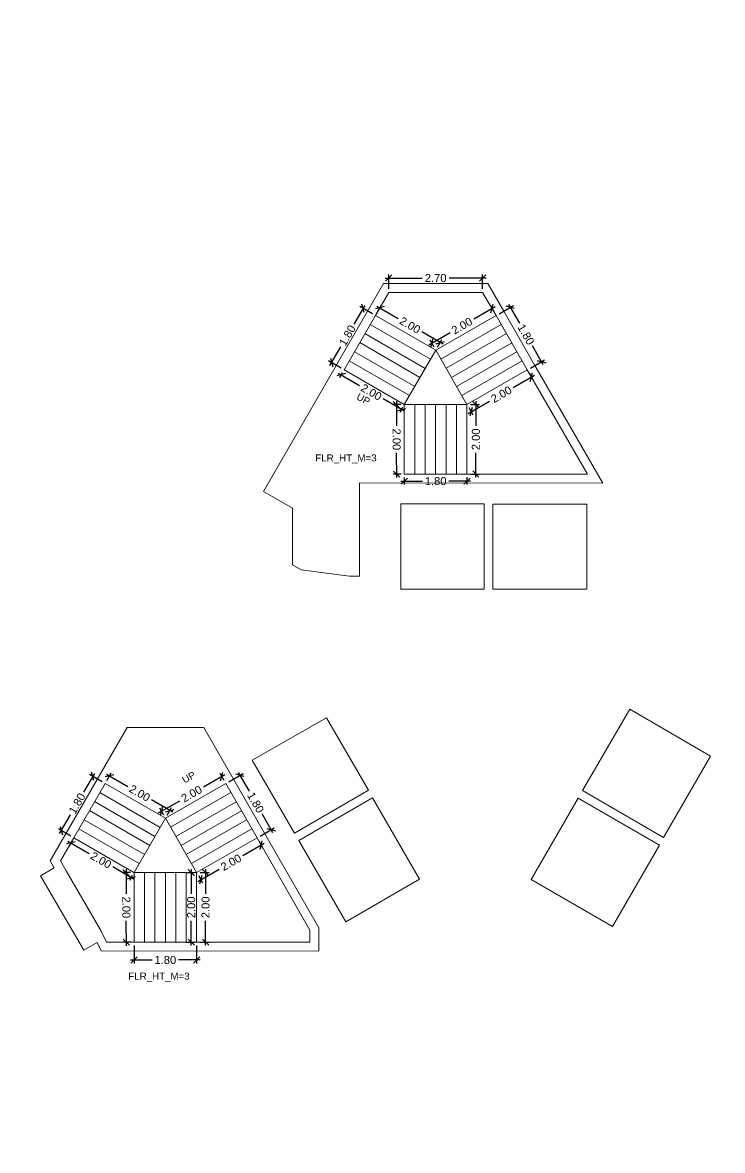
# Model space of a CAD drawing. Header units: metres. Extents: x 256329 to 886268, y -249371 to 355.
# Drawn here: x 283670.98 to 283691.09, y -1056.43 to -1024.02 of the extents above; entities that cross this region are included whole.
import ezdxf

# ---------------------------------------------------------------- set-up
doc = ezdxf.new("R2010")
doc.units = ezdxf.units.M
doc.header["$MEASUREMENT"] = 0
doc.header["$PDMODE"] = 35
doc.linetypes.add('CONTINOUS', pattern=[0])
doc.layers.get('0').update_dxf_attribs({"lineweight": 18})
doc.layers.get('Defpoints').update_dxf_attribs({"lineweight": 20})
doc.layers.add('A_TEXT', color=4, linetype='Continuous', lineweight=0, transparency=0.3)
for name, color, linetype in [('BLK_1_FLR_0_LIFT_1', 1, 'Continuous'), ('BLK_1_FLR_0_LIFT_2', 1, 'Continuous'), ('BLK_1_FLR_0_LIFT_3', 1, 'Continuous'), ('BLK_1_FLR_0_LIFT_4', 1, 'Continuous'), ('BLK_1_FLR_0_LIFT_5', 1, 'Continuous')]:
    doc.layers.add(name, color=color, linetype=linetype)
for name, color, linetype, lineweight in [('BLK_1_FLR_0_LIFT_6', 1, 'Continuous', 0), ('BLK_1_FLR_0_STAIR_1', 7, 'Continuous', 0), ('BLK_1_FLR_0_STAIR_1_FLIGHT_1', 7, 'Continuous', 0), ('BLK_1_FLR_0_STAIR_1_FLIGHT_2', 7, 'Continuous', 0), ('BLK_1_FLR_0_STAIR_1_FLIGHT_3', 7, 'Continuous', 0), ('BLK_1_FLR_0_STAIR_1_LANDING_1', 7, 'Continuous', 0), ('BLK_1_FLR_0_STAIR_1_LANDING_2', 7, 'Continuous', 0), ('BLK_1_FLR_0_STAIR_2', 7, 'Continuous', 0), ('BLK_1_FLR_0_STAIR_2_FLIGHT_1', 7, 'Continuous', 0), ('BLK_1_FLR_0_STAIR_2_FLIGHT_2', 7, 'Continuous', 0), ('BLK_1_FLR_0_STAIR_2_FLIGHT_3', 7, 'Continuous', 0), ('BLK_1_FLR_0_STAIR_2_LANDING_1', 7, 'Continuous', 0), ('BLK_1_FLR_0_STAIR_2_LANDING_2', 7, 'Continuous', 0)]:
    doc.layers.add(name, color=color, linetype=linetype, lineweight=lineweight)
doc.styles.add('Arial', font='arial.ttf')
doc.styles.get("Standard").update_dxf_attribs({"font": 'arial.ttf'})
doc.dimstyles.new('METRIC DIM', dxfattribs={"dimtxt": 0.23, "dimasz": 0.18, "dimexe": 0.1, "dimexo": 0.1, "dimgap": 0.09, "dimtad": 0, "dimzin": 0, "dimdsep": 46, "dimtxsty": 'Standard', "dimblk": 'OBLIQUE', "dimcen": 0, "dimdle": 0.1, "dimclrd": 147, "dimclre": 147, "dimclrt": 7, "dimadec": 0, "dimazin": 0, "dimtfac": 1, "dimtofl": 0, "dimtmove": 0, "dimatfit": 2, "dimfxl": 0.125, "dimtolj": 1, "dimtzin": 0, "dimarcsym": 0})

# ---------------------------------------------------------------- blocks, each defined once
blk = doc.blocks.new('_Oblique')
at = {"color": 0, "linetype": 'ByBlock', "lineweight": -2}
blk.add_line((-0.5, -0.5), (0.5, 0.5), dxfattribs=at)
blk = doc.blocks.new('*D898')
at = {"layer": 'BLK_1_FLR_0_STAIR_1_FLIGHT_1', "color": 147, "lineweight": -2, "transparency": 16777216}
for p, q in [((283676.907497, -1045.841484), (283677.31662, -1045.606391)), ((283677.180093, -1045.569509), (283677.490239, -1046.109245)), ((283678.176548, -1047.303601), (283677.866401, -1046.763865)), ((283677.804306, -1047.402167), (283678.21343, -1047.167074))]:
    blk.add_line(p, q, dxfattribs=at)
at = {"layer": 'Defpoints', "color": 0, "linetype": 'CONTINOUS', "transparency": 16777216}
for p in [(283676.820792, -1045.891307, 0.042641), (283678.126725, -1047.216897), (283677.717602, -1047.45199, 0.042641)]:
    blk.add_point(p, dxfattribs=at)
at = {"layer": 'BLK_1_FLR_0_STAIR_1_FLIGHT_1', "color": 147, "linetype": 'CONTINOUS', "lineweight": -2, "transparency": 16777216, "xscale": 0.18, "yscale": 0.18, "zscale": 0.18}
for p, rotation in [((283677.229915, -1045.656214), 119.882813), ((283678.126725, -1047.216897), 299.882813)]:
    blk.add_blockref('_Oblique', p, dxfattribs=dict(at, rotation=rotation))
at = {"layer": 'BLK_1_FLR_0_STAIR_1_FLIGHT_1', "color": 7, "linetype": 'CONTINOUS', "transparency": 16777216, "insert": (283677.67832, -1046.436555), "char_height": 0.23, "attachment_point": 5, "rotation": 299.8828126}
blk.add_mtext('\\A1;1.80', dxfattribs=at)
blk = doc.blocks.new('*D899')
at = {"layer": 'BLK_1_FLR_0_STAIR_1_FLIGHT_2', "color": 147, "lineweight": -2, "transparency": 16777216}
for p, q in [((283674.183473, -1050.548445), (283674.183289, -1051.060417)), ((283675.983473, -1050.549092), (283675.983289, -1051.061064)), ((283674.083325, -1050.960381), (283674.705825, -1050.960605)), ((283676.083325, -1050.9611), (283675.460825, -1050.960876))]:
    blk.add_line(p, q, dxfattribs=at)
at = {"layer": 'Defpoints', "color": 0, "linetype": 'CONTINOUS', "transparency": 16777216}
for p in [(283674.183509, -1050.448445, 0.042641), (283675.983509, -1050.449092, 0.042641), (283675.983325, -1050.961064)]:
    blk.add_point(p, dxfattribs=at)
at = {"layer": 'BLK_1_FLR_0_STAIR_1_FLIGHT_2', "color": 147, "linetype": 'CONTINOUS', "lineweight": -2, "transparency": 16777216, "xscale": 0.18, "yscale": 0.18, "zscale": 0.18}
for p, rotation in [((283674.183325, -1050.960417), 179.979403), ((283675.983325, -1050.961064), 359.979403)]:
    blk.add_blockref('_Oblique', p, dxfattribs=dict(at, rotation=rotation))
at = {"layer": 'BLK_1_FLR_0_STAIR_1_FLIGHT_2', "color": 7, "linetype": 'CONTINOUS', "transparency": 16777216, "insert": (283675.083325, -1050.96074), "char_height": 0.23, "attachment_point": 5, "rotation": 359.9794033}
blk.add_mtext('\\A1;1.80', dxfattribs=at)
blk = doc.blocks.new('*D900')
at = {"layer": 'BLK_1_FLR_0_STAIR_1_FLIGHT_3', "color": 147, "lineweight": -2, "transparency": 16777216}
for p, q in [((283673.401386, -1045.803392), (283673.528524, -1045.582275)), ((283673.391987, -1045.61912), (283674.007913, -1045.973264)), ((283675.300529, -1046.71649), (283674.684603, -1046.362346)), ((283675.136545, -1046.801071), (283675.263683, -1046.579953))]:
    blk.add_line(p, q, dxfattribs=at)
at = {"layer": 'Defpoints', "color": 0, "linetype": 'CONTINOUS', "transparency": 16777216}
for p in [(283673.351541, -1045.890084, 0.042641), (283675.0867, -1046.887762, 0.042641), (283675.213837, -1046.666644)]:
    blk.add_point(p, dxfattribs=at)
at = {"layer": 'BLK_1_FLR_0_STAIR_1_FLIGHT_3', "color": 147, "linetype": 'CONTINOUS', "lineweight": -2, "transparency": 16777216, "xscale": 0.18, "yscale": 0.18, "zscale": 0.18}
for p, rotation in [((283673.478678, -1045.668966), 150.102044), ((283675.213837, -1046.666644), 330.102044)]:
    blk.add_blockref('_Oblique', p, dxfattribs=dict(at, rotation=rotation))
at = {"layer": 'BLK_1_FLR_0_STAIR_1_FLIGHT_3', "color": 7, "linetype": 'CONTINOUS', "transparency": 16777216, "insert": (283674.346258, -1046.167805), "char_height": 0.23, "attachment_point": 5, "rotation": 330.1020442}
blk.add_mtext('\\A1;2.00', dxfattribs=at)
blk = doc.blocks.new('*D901')
at = {"layer": 'BLK_1_FLR_0_STAIR_1_FLIGHT_1', "color": 147, "lineweight": -2, "transparency": 16777216}
for p, q in [((283676.770969, -1045.804602), (283676.655631, -1045.603883)), ((283676.792158, -1045.640765), (283676.176804, -1045.994364)), ((283674.884657, -1046.736866), (283675.500011, -1046.383267)), ((283675.036877, -1046.801057), (283674.921538, -1046.600339))]:
    blk.add_line(p, q, dxfattribs=at)
at = {"layer": 'Defpoints', "color": 0, "linetype": 'CONTINOUS', "transparency": 16777216}
for p in [(283676.705454, -1045.690588), (283676.820792, -1045.891307, 0.042641), (283675.0867, -1046.887762, 0.042641)]:
    blk.add_point(p, dxfattribs=at)
at = {"layer": 'BLK_1_FLR_0_STAIR_1_FLIGHT_1', "color": 147, "linetype": 'CONTINOUS', "lineweight": -2, "transparency": 16777216, "xscale": 0.18, "yscale": 0.18, "zscale": 0.18}
for p, rotation in [((283676.705454, -1045.690588), 29.88281300000001), ((283674.971361, -1046.687043), 209.882813)]:
    blk.add_blockref('_Oblique', p, dxfattribs=dict(at, rotation=rotation))
at = {"layer": 'BLK_1_FLR_0_STAIR_1_FLIGHT_1', "color": 7, "linetype": 'CONTINOUS', "transparency": 16777216, "insert": (283675.838407, -1046.188816), "char_height": 0.23, "attachment_point": 5, "rotation": 29.8828126}
blk.add_mtext('\\A1;2.00', dxfattribs=at)
blk = doc.blocks.new('*D902')
at = {"layer": 'BLK_1_FLR_0_STAIR_1_LANDING_2', "color": 147, "lineweight": -2, "transparency": 16777216}
for p, q in [((283674.08351, -1048.448893), (283673.856231, -1048.44991)), ((283673.955782, -1048.349464), (283673.95896, -1049.05928)), ((283673.965631, -1050.549661), (283673.962454, -1049.839845)), ((283674.092464, -1050.449092), (283673.865185, -1050.450109))]:
    blk.add_line(p, q, dxfattribs=at)
at = {"layer": 'Defpoints', "color": 0, "linetype": 'CONTINOUS', "transparency": 16777216}
for p in [(283674.183509, -1048.448445, 0.042641), (283673.965184, -1050.449662), (283674.192463, -1050.448644, 0.042641)]:
    blk.add_point(p, dxfattribs=at)
at = {"layer": 'BLK_1_FLR_0_STAIR_1_LANDING_2', "color": 147, "linetype": 'CONTINOUS', "lineweight": -2, "transparency": 16777216, "xscale": 0.18, "yscale": 0.18, "zscale": 0.18}
for p, rotation in [((283673.95623, -1048.449463), 90.256477), ((283673.965184, -1050.449662), 270.256477)]:
    blk.add_blockref('_Oblique', p, dxfattribs=dict(at, rotation=rotation))
at = {"layer": 'BLK_1_FLR_0_STAIR_1_LANDING_2', "color": 7, "linetype": 'CONTINOUS', "transparency": 16777216, "insert": (283673.960707, -1049.449562), "char_height": 0.23, "attachment_point": 5, "rotation": 270.2564771}
blk.add_mtext('\\A1;2.00', dxfattribs=at)
blk = doc.blocks.new('*D903')
at = {"layer": 'BLK_1_FLR_0_STAIR_1_LANDING_2', "color": 147, "lineweight": -2, "transparency": 16777216}
for p, q in [((283672.281578, -1047.544058), (283672.895992, -1047.898635)), ((283672.401852, -1047.535712), (283672.318206, -1047.680654)), ((283674.186476, -1048.643371), (283673.572062, -1048.288794)), ((283674.133526, -1048.535057), (283674.04988, -1048.679999))]:
    blk.add_line(p, q, dxfattribs=at)
at = {"layer": 'Defpoints', "color": 0, "linetype": 'CONTINOUS', "transparency": 16777216}
for p in [(283672.451836, -1047.4491, 0.042641), (283672.36819, -1047.594042), (283674.183509, -1048.448445, 0.042641)]:
    blk.add_point(p, dxfattribs=at)
at = {"layer": 'BLK_1_FLR_0_STAIR_1_LANDING_2', "color": 147, "linetype": 'CONTINOUS', "lineweight": -2, "transparency": 16777216, "xscale": 0.18, "yscale": 0.18, "zscale": 0.18}
for p, rotation in [((283672.36819, -1047.594042), 150.01084), ((283674.099864, -1048.593387), 330.01084)]:
    blk.add_blockref('_Oblique', p, dxfattribs=dict(at, rotation=rotation))
at = {"layer": 'BLK_1_FLR_0_STAIR_1_LANDING_2', "color": 7, "linetype": 'CONTINOUS', "transparency": 16777216, "insert": (283673.234027, -1048.093714), "char_height": 0.23, "attachment_point": 5, "rotation": 330.0108404}
blk.add_mtext('\\A1;2.00', dxfattribs=at)
blk = doc.blocks.new('*D904')
at = {"layer": 'BLK_1_FLR_0_STAIR_1_LANDING_1', "color": 147, "lineweight": -2, "transparency": 16777216}
for p, q in [((283677.767425, -1047.538695), (283677.887019, -1047.74682)), ((283677.923901, -1047.610293), (283677.308547, -1047.963892)), ((283676.016399, -1048.706394), (283676.631754, -1048.352795)), ((283676.033332, -1048.53515), (283676.152927, -1048.743276))]:
    blk.add_line(p, q, dxfattribs=at)
at = {"layer": 'Defpoints', "color": 0, "linetype": 'CONTINOUS', "transparency": 16777216}
for p in [(283677.717602, -1047.45199, 0.042641), (283677.837196, -1047.660116), (283675.983509, -1048.448445, 0.042641)]:
    blk.add_point(p, dxfattribs=at)
at = {"layer": 'BLK_1_FLR_0_STAIR_1_LANDING_1', "color": 147, "linetype": 'CONTINOUS', "lineweight": -2, "transparency": 16777216, "xscale": 0.18, "yscale": 0.18, "zscale": 0.18}
for p, rotation in [((283677.837196, -1047.660116), 29.88281300000001), ((283676.103104, -1048.656571), 209.882813)]:
    blk.add_blockref('_Oblique', p, dxfattribs=dict(at, rotation=rotation))
at = {"layer": 'BLK_1_FLR_0_STAIR_1_LANDING_1', "color": 7, "linetype": 'CONTINOUS', "transparency": 16777216, "insert": (283676.97015, -1048.158343), "char_height": 0.23, "attachment_point": 5, "rotation": 29.8828126}
blk.add_mtext('\\A1;2.00', dxfattribs=at)
blk = doc.blocks.new('*D905')
at = {"layer": 'BLK_1_FLR_0_STAIR_1_LANDING_1', "color": 147, "lineweight": -2, "transparency": 16777216}
for p, q in [((283676.083509, -1048.448445), (283676.33916, -1048.448445)), ((283676.23916, -1048.348445), (283676.23916, -1049.058159)), ((283676.23916, -1050.548445), (283676.23916, -1049.838732)), ((283676.083509, -1050.448445), (283676.33916, -1050.448445))]:
    blk.add_line(p, q, dxfattribs=at)
at = {"layer": 'Defpoints', "color": 0, "linetype": 'CONTINOUS', "transparency": 16777216}
for p in [(283675.983509, -1048.448445, 0.042641), (283675.983509, -1050.448445, 0.042641), (283676.23916, -1050.448445)]:
    blk.add_point(p, dxfattribs=at)
at = {"layer": 'BLK_1_FLR_0_STAIR_1_LANDING_1', "color": 147, "linetype": 'CONTINOUS', "lineweight": -2, "transparency": 16777216, "xscale": 0.18, "yscale": 0.18, "zscale": 0.18}
for p, rotation in [((283676.23916, -1048.448445), 90), ((283676.23916, -1050.448445), 270)]:
    blk.add_blockref('_Oblique', p, dxfattribs=dict(at, rotation=rotation))
at = {"layer": 'BLK_1_FLR_0_STAIR_1_LANDING_1', "color": 7, "linetype": 'CONTINOUS', "transparency": 16777216, "insert": (283676.23916, -1049.448445), "char_height": 0.23, "attachment_point": 5, "rotation": 90}
blk.add_mtext('\\A1;2.00', dxfattribs=at)
blk = doc.blocks.new('*D906')
at = {"layer": 'BLK_1_FLR_0_STAIR_1_FLIGHT_3', "color": 147, "lineweight": -2, "transparency": 16777216}
for p, q in [((283673.045595, -1045.598066), (283672.734447, -1046.137225)), ((283673.264929, -1045.8401), (283672.908999, -1045.634694)), ((283672.045923, -1047.330306), (283672.357071, -1046.791146)), ((283672.365224, -1047.399116), (283672.009294, -1047.19371))]:
    blk.add_line(p, q, dxfattribs=at)
at = {"layer": 'Defpoints', "color": 0, "linetype": 'CONTINOUS', "transparency": 16777216}
for p in [(283673.351541, -1045.890084, 0.042641), (283672.095906, -1047.243694), (283672.451836, -1047.4491, 0.042641)]:
    blk.add_point(p, dxfattribs=at)
at = {"layer": 'BLK_1_FLR_0_STAIR_1_FLIGHT_3', "color": 147, "linetype": 'CONTINOUS', "lineweight": -2, "transparency": 16777216, "xscale": 0.18, "yscale": 0.18, "zscale": 0.18}
for p, rotation in [((283672.995611, -1045.684678), 60.01084000000001), ((283672.095906, -1047.243694), 240.01084)]:
    blk.add_blockref('_Oblique', p, dxfattribs=dict(at, rotation=rotation))
at = {"layer": 'BLK_1_FLR_0_STAIR_1_FLIGHT_3', "color": 7, "linetype": 'CONTINOUS', "transparency": 16777216, "insert": (283672.545759, -1046.464186), "char_height": 0.23, "attachment_point": 5, "rotation": 60.0108404}
blk.add_mtext('\\A1;1.80', dxfattribs=at)
blk = doc.blocks.new('*D907')
at = {"layer": 'BLK_1_FLR_0_STAIR_2_FLIGHT_2', "color": 147, "lineweight": -2, "transparency": 16777216}
for p, q in [((283684.674885, -1032.391948), (283685.084008, -1032.156855)), ((283684.947481, -1032.119973), (283685.257628, -1032.659709)), ((283685.943936, -1033.854065), (283685.633789, -1033.314329)), ((283685.571695, -1033.952631), (283685.980818, -1033.717538))]:
    blk.add_line(p, q, dxfattribs=at)
at = {"layer": 'Defpoints', "color": 0, "linetype": 'CONTINOUS', "transparency": 16777216}
for p in [(283684.58818, -1032.441771, 0.042641), (283685.894113, -1033.767361), (283685.48499, -1034.002454, 0.042641)]:
    blk.add_point(p, dxfattribs=at)
at = {"layer": 'BLK_1_FLR_0_STAIR_2_FLIGHT_2', "color": 147, "linetype": 'CONTINOUS', "lineweight": -2, "transparency": 16777216, "xscale": 0.18, "yscale": 0.18, "zscale": 0.18}
for p, rotation in [((283684.997304, -1032.206677), 119.882813), ((283685.894113, -1033.767361), 299.882813)]:
    blk.add_blockref('_Oblique', p, dxfattribs=dict(at, rotation=rotation))
at = {"layer": 'BLK_1_FLR_0_STAIR_2_FLIGHT_2', "color": 7, "linetype": 'CONTINOUS', "transparency": 16777216, "insert": (283685.445708, -1032.987019), "char_height": 0.23, "attachment_point": 5, "rotation": 299.8828126}
blk.add_mtext('\\A1;1.80', dxfattribs=at)
blk = doc.blocks.new('*D908')
at = {"layer": 'BLK_1_FLR_0_STAIR_2_LANDING_1', "color": 147, "lineweight": -2, "transparency": 16777216}
for p, q in [((283681.159375, -1032.169584), (283681.775301, -1032.523728)), ((283681.168775, -1032.353856), (283681.295912, -1032.132738)), ((283683.067917, -1033.266954), (283682.451991, -1032.91281)), ((283682.903933, -1033.351534), (283683.031071, -1033.130417))]:
    blk.add_line(p, q, dxfattribs=at)
at = {"layer": 'Defpoints', "color": 0, "linetype": 'CONTINOUS', "transparency": 16777216}
for p in [(283681.118929, -1032.440548, 0.042641), (283682.981226, -1033.217108), (283682.854088, -1033.438226, 0.042641)]:
    blk.add_point(p, dxfattribs=at)
at = {"layer": 'BLK_1_FLR_0_STAIR_2_LANDING_1', "color": 147, "linetype": 'CONTINOUS', "lineweight": -2, "transparency": 16777216, "xscale": 0.18, "yscale": 0.18, "zscale": 0.18}
for p, rotation in [((283681.246067, -1032.21943), 150.102044), ((283682.981226, -1033.217108), 330.102044)]:
    blk.add_blockref('_Oblique', p, dxfattribs=dict(at, rotation=rotation))
at = {"layer": 'BLK_1_FLR_0_STAIR_2_LANDING_1', "color": 7, "linetype": 'CONTINOUS', "transparency": 16777216, "insert": (283682.113646, -1032.718269), "char_height": 0.23, "attachment_point": 5, "rotation": 330.1020442}
blk.add_mtext('\\A1;2.00', dxfattribs=at)
blk = doc.blocks.new('*D909')
at = {"layer": 'BLK_1_FLR_0_STAIR_2_FLIGHT_2', "color": 147, "lineweight": -2, "transparency": 16777216}
for p, q in [((283684.559546, -1032.191229), (283683.944192, -1032.544828)), ((283684.538357, -1032.355066), (283684.423019, -1032.154347)), ((283682.652045, -1033.28733), (283683.267399, -1032.933731)), ((283682.804265, -1033.351521), (283682.688927, -1033.150802))]:
    blk.add_line(p, q, dxfattribs=at)
at = {"layer": 'Defpoints', "color": 0, "linetype": 'CONTINOUS', "transparency": 16777216}
for p in [(283684.472842, -1032.241052), (283684.58818, -1032.441771, 0.042641), (283682.854088, -1033.438226, 0.042641)]:
    blk.add_point(p, dxfattribs=at)
at = {"layer": 'BLK_1_FLR_0_STAIR_2_FLIGHT_2', "color": 147, "linetype": 'CONTINOUS', "lineweight": -2, "transparency": 16777216, "xscale": 0.18, "yscale": 0.18, "zscale": 0.18}
for p, rotation in [((283684.472842, -1032.241052), 29.88281300000001), ((283682.738749, -1033.237507), 209.882813)]:
    blk.add_blockref('_Oblique', p, dxfattribs=dict(at, rotation=rotation))
at = {"layer": 'BLK_1_FLR_0_STAIR_2_FLIGHT_2', "color": 7, "linetype": 'CONTINOUS', "transparency": 16777216, "insert": (283683.605796, -1032.739279), "char_height": 0.23, "attachment_point": 5, "rotation": 29.8828126}
blk.add_mtext('\\A1;2.00', dxfattribs=at)
blk = doc.blocks.new('*D910')
at = {"layer": 'BLK_1_FLR_0_STAIR_2_FLIGHT_3', "color": 147, "lineweight": -2, "transparency": 16777216}
for p, q in [((283681.72317, -1034.899928), (283681.726348, -1035.609743)), ((283681.850898, -1034.999357), (283681.623619, -1035.000374)), ((283681.733019, -1037.100125), (283681.729842, -1036.390309)), ((283681.859852, -1036.999556), (283681.632573, -1037.000573))]:
    blk.add_line(p, q, dxfattribs=at)
at = {"layer": 'Defpoints', "color": 0, "linetype": 'CONTINOUS', "transparency": 16777216}
for p in [(283681.950897, -1034.998909, 0.042641), (283681.732572, -1037.000126), (283681.959851, -1036.999108, 0.042641)]:
    blk.add_point(p, dxfattribs=at)
at = {"layer": 'BLK_1_FLR_0_STAIR_2_FLIGHT_3', "color": 147, "linetype": 'CONTINOUS', "lineweight": -2, "transparency": 16777216, "xscale": 0.18, "yscale": 0.18, "zscale": 0.18}
for p, rotation in [((283681.723618, -1034.999927), 90.256477), ((283681.732572, -1037.000126), 270.256477)]:
    blk.add_blockref('_Oblique', p, dxfattribs=dict(at, rotation=rotation))
at = {"layer": 'BLK_1_FLR_0_STAIR_2_FLIGHT_3', "color": 7, "linetype": 'CONTINOUS', "transparency": 16777216, "insert": (283681.728095, -1036.000026), "char_height": 0.23, "attachment_point": 5, "rotation": 270.2564771}
blk.add_mtext('\\A1;2.00', dxfattribs=at)
blk = doc.blocks.new('*D911')
at = {"layer": 'BLK_1_FLR_0_STAIR_2_FLIGHT_1', "color": 147, "lineweight": -2, "transparency": 16777216}
for p, q in [((283680.048966, -1034.094522), (283680.66338, -1034.449099)), ((283680.16924, -1034.086176), (283680.085595, -1034.231117)), ((283681.953864, -1035.193834), (283681.33945, -1034.839257)), ((283681.900914, -1035.085521), (283681.817268, -1035.230463))]:
    blk.add_line(p, q, dxfattribs=at)
at = {"layer": 'Defpoints', "color": 0, "linetype": 'CONTINOUS', "transparency": 16777216}
for p in [(283680.135578, -1034.144505), (283680.219224, -1033.999564, 0.042641), (283681.950897, -1034.998909, 0.042641)]:
    blk.add_point(p, dxfattribs=at)
at = {"layer": 'BLK_1_FLR_0_STAIR_2_FLIGHT_1', "color": 147, "linetype": 'CONTINOUS', "lineweight": -2, "transparency": 16777216, "xscale": 0.18, "yscale": 0.18, "zscale": 0.18}
for p, rotation in [((283680.135578, -1034.144505), 150.01084), ((283681.867252, -1035.143851), 330.01084)]:
    blk.add_blockref('_Oblique', p, dxfattribs=dict(at, rotation=rotation))
at = {"layer": 'BLK_1_FLR_0_STAIR_2_FLIGHT_1', "color": 7, "linetype": 'CONTINOUS', "transparency": 16777216, "insert": (283681.001415, -1034.644178), "char_height": 0.23, "attachment_point": 5, "rotation": 330.0108404}
blk.add_mtext('\\A1;2.00', dxfattribs=at)
blk = doc.blocks.new('*D912')
at = {"layer": 'BLK_1_FLR_0_STAIR_2_LANDING_2', "color": 147, "lineweight": -2, "transparency": 16777216}
for p, q in [((283685.691289, -1034.160757), (283685.075935, -1034.514356)), ((283685.534813, -1034.089158), (283685.654407, -1034.297284)), ((283683.783787, -1035.256858), (283684.399142, -1034.903259)), ((283683.80072, -1035.085614), (283683.920315, -1035.29374))]:
    blk.add_line(p, q, dxfattribs=at)
at = {"layer": 'Defpoints', "color": 0, "linetype": 'CONTINOUS', "transparency": 16777216}
for p in [(283685.48499, -1034.002454, 0.042641), (283685.604585, -1034.21058), (283683.750897, -1034.998909, 0.042641)]:
    blk.add_point(p, dxfattribs=at)
at = {"layer": 'BLK_1_FLR_0_STAIR_2_LANDING_2', "color": 147, "linetype": 'CONTINOUS', "lineweight": -2, "transparency": 16777216, "xscale": 0.18, "yscale": 0.18, "zscale": 0.18}
for p, rotation in [((283685.604585, -1034.21058), 29.88281300000001), ((283683.870492, -1035.207035), 209.882813)]:
    blk.add_blockref('_Oblique', p, dxfattribs=dict(at, rotation=rotation))
at = {"layer": 'BLK_1_FLR_0_STAIR_2_LANDING_2', "color": 7, "linetype": 'CONTINOUS', "transparency": 16777216, "insert": (283684.737538, -1034.708807), "char_height": 0.23, "attachment_point": 5, "rotation": 29.8828126}
blk.add_mtext('\\A1;2.00', dxfattribs=at)
blk = doc.blocks.new('*D913')
at = {"layer": 'BLK_1_FLR_0_STAIR_2_LANDING_2', "color": 147, "lineweight": -2, "transparency": 16777216}
for p, q in [((283684.006548, -1034.898909), (283684.006548, -1035.608623)), ((283683.850897, -1034.998909), (283684.106548, -1034.998909)), ((283684.006548, -1037.098909), (283684.006548, -1036.389196)), ((283683.850897, -1036.998909), (283684.106548, -1036.998909))]:
    blk.add_line(p, q, dxfattribs=at)
at = {"layer": 'Defpoints', "color": 0, "linetype": 'CONTINOUS', "transparency": 16777216}
for p in [(283683.750897, -1034.998909, 0.042641), (283683.750897, -1036.998909, 0.042641), (283684.006548, -1036.998909)]:
    blk.add_point(p, dxfattribs=at)
at = {"layer": 'BLK_1_FLR_0_STAIR_2_LANDING_2', "color": 147, "linetype": 'CONTINOUS', "lineweight": -2, "transparency": 16777216, "xscale": 0.18, "yscale": 0.18, "zscale": 0.18}
for p, rotation in [((283684.006548, -1034.998909), 90), ((283684.006548, -1036.998909), 270)]:
    blk.add_blockref('_Oblique', p, dxfattribs=dict(at, rotation=rotation))
at = {"layer": 'BLK_1_FLR_0_STAIR_2_LANDING_2', "color": 7, "linetype": 'CONTINOUS', "transparency": 16777216, "insert": (283684.006548, -1035.998909), "char_height": 0.23, "attachment_point": 5, "rotation": 90}
blk.add_mtext('\\A1;2.00', dxfattribs=at)
blk = doc.blocks.new('*D914')
at = {"layer": 'BLK_1_FLR_0_STAIR_2_FLIGHT_1', "color": 147, "lineweight": -2, "transparency": 16777216}
for p, q in [((283680.812983, -1032.14853), (283680.501835, -1032.687689)), ((283681.032317, -1032.390564), (283680.676388, -1032.185158)), ((283679.813311, -1033.88077), (283680.124459, -1033.34161)), ((283680.132612, -1033.94958), (283679.776683, -1033.744174))]:
    blk.add_line(p, q, dxfattribs=at)
at = {"layer": 'Defpoints', "color": 0, "linetype": 'CONTINOUS', "transparency": 16777216}
for p in [(283681.118929, -1032.440548, 0.042641), (283679.863295, -1033.794158), (283680.219224, -1033.999564, 0.042641)]:
    blk.add_point(p, dxfattribs=at)
at = {"layer": 'BLK_1_FLR_0_STAIR_2_FLIGHT_1', "color": 147, "linetype": 'CONTINOUS', "lineweight": -2, "transparency": 16777216, "xscale": 0.18, "yscale": 0.18, "zscale": 0.18}
for p, rotation in [((283680.763, -1032.235142), 60.01084000000001), ((283679.863295, -1033.794158), 240.01084)]:
    blk.add_blockref('_Oblique', p, dxfattribs=dict(at, rotation=rotation))
at = {"layer": 'BLK_1_FLR_0_STAIR_2_FLIGHT_1', "color": 7, "linetype": 'CONTINOUS', "transparency": 16777216, "insert": (283680.313147, -1033.01465), "char_height": 0.23, "attachment_point": 5, "rotation": 60.0108404}
blk.add_mtext('\\A1;1.80', dxfattribs=at)
blk = doc.blocks.new('*D915')
at = {"layer": 'BLK_1_FLR_0_STAIR_2_FLIGHT_3', "color": 147, "lineweight": -2, "transparency": 16777216}
for p, q in [((283681.950897, -1037.098909), (283681.950897, -1037.300258)), ((283683.750897, -1037.08511), (283683.750897, -1037.300258)), ((283681.850897, -1037.200258), (283682.473397, -1037.200258)), ((283683.850897, -1037.200258), (283683.228397, -1037.200258))]:
    blk.add_line(p, q, dxfattribs=at)
at = {"layer": 'Defpoints', "color": 0, "linetype": 'CONTINOUS', "transparency": 16777216}
for p in [(283681.950897, -1036.998909, 0.042641), (283683.750897, -1036.98511, 0.042641), (283683.750897, -1037.200258)]:
    blk.add_point(p, dxfattribs=at)
at = {"layer": 'BLK_1_FLR_0_STAIR_2_FLIGHT_3', "color": 147, "linetype": 'CONTINOUS', "lineweight": -2, "transparency": 16777216, "xscale": 0.18, "yscale": 0.18, "zscale": 0.18, "rotation": 180}
blk.add_blockref('_Oblique', (283681.950897, -1037.200258), dxfattribs=at)
at = {"layer": 'BLK_1_FLR_0_STAIR_2_FLIGHT_3', "color": 147, "linetype": 'CONTINOUS', "lineweight": -2, "transparency": 16777216, "xscale": 0.18, "yscale": 0.18, "zscale": 0.18}
blk.add_blockref('_Oblique', (283683.750897, -1037.200258), dxfattribs=at)
at = {"layer": 'BLK_1_FLR_0_STAIR_2_FLIGHT_3', "color": 7, "linetype": 'CONTINOUS', "transparency": 16777216, "insert": (283682.850897, -1037.200258), "char_height": 0.23, "attachment_point": 5}
blk.add_mtext('\\A1;1.80', dxfattribs=at)
blk = doc.blocks.new('*D916')
at = {"layer": 'BLK_1_FLR_0_STAIR_2_LANDING_1', "color": 147, "lineweight": -2, "transparency": 16777216}
for p, q in [((283681.502247, -1031.677333), (283681.502247, -1031.264162)), ((283684.201187, -1031.677996), (283684.201187, -1031.264162)), ((283681.402247, -1031.364162), (283682.461431, -1031.364162)), ((283684.301187, -1031.364162), (283683.242003, -1031.364162))]:
    blk.add_line(p, q, dxfattribs=at)
at = {"layer": 'Defpoints', "color": 0, "linetype": 'CONTINOUS', "transparency": 16777216}
for p in [(283684.201187, -1031.364162), (283681.502247, -1031.777333, 0.042641), (283684.201187, -1031.777996, 0.042641)]:
    blk.add_point(p, dxfattribs=at)
at = {"layer": 'BLK_1_FLR_0_STAIR_2_LANDING_1', "color": 147, "linetype": 'CONTINOUS', "lineweight": -2, "transparency": 16777216, "xscale": 0.18, "yscale": 0.18, "zscale": 0.18, "rotation": 180}
blk.add_blockref('_Oblique', (283681.502247, -1031.364162), dxfattribs=at)
at = {"layer": 'BLK_1_FLR_0_STAIR_2_LANDING_1', "color": 147, "linetype": 'CONTINOUS', "lineweight": -2, "transparency": 16777216, "xscale": 0.18, "yscale": 0.18, "zscale": 0.18}
blk.add_blockref('_Oblique', (283684.201187, -1031.364162), dxfattribs=at)
at = {"layer": 'BLK_1_FLR_0_STAIR_2_LANDING_1', "color": 7, "linetype": 'CONTINOUS', "transparency": 16777216, "insert": (283682.851717, -1031.364162), "char_height": 0.23, "attachment_point": 5}
blk.add_mtext('\\A1;2.70', dxfattribs=at)
blk = doc.blocks.new('*D917')
at = {"layer": 'BLK_1_FLR_0_STAIR_1_FLIGHT_2', "color": 147, "lineweight": -2, "transparency": 16777216}
for p, q in [((283675.671906, -1048.448445), (283675.927557, -1048.448445)), ((283675.827557, -1048.348445), (283675.827557, -1049.058159)), ((283675.827557, -1050.548445), (283675.827557, -1049.838732)), ((283675.671906, -1050.448445), (283675.927557, -1050.448445))]:
    blk.add_line(p, q, dxfattribs=at)
at = {"layer": 'Defpoints', "color": 0, "linetype": 'CONTINOUS', "transparency": 16777216}
for p in [(283675.571906, -1048.448445, 0.042641), (283675.571906, -1050.448445, 0.042641), (283675.827557, -1050.448445)]:
    blk.add_point(p, dxfattribs=at)
at = {"layer": 'BLK_1_FLR_0_STAIR_1_FLIGHT_2', "color": 147, "linetype": 'CONTINOUS', "lineweight": -2, "transparency": 16777216, "xscale": 0.18, "yscale": 0.18, "zscale": 0.18}
for p, rotation in [((283675.827557, -1048.448445), 90), ((283675.827557, -1050.448445), 270)]:
    blk.add_blockref('_Oblique', p, dxfattribs=dict(at, rotation=rotation))
at = {"layer": 'BLK_1_FLR_0_STAIR_1_FLIGHT_2', "color": 7, "linetype": 'CONTINOUS', "transparency": 16777216, "insert": (283675.827557, -1049.448445), "char_height": 0.23, "attachment_point": 5, "rotation": 90}
blk.add_mtext('\\A1;2.00', dxfattribs=at)

msp = doc.modelspace()

# ---------------------------------------------------------------- linework, layer by layer
at = {"color": 5, "linetype": 'CONTINOUS'}
for points in [[(283681.950897, -1034.998909), (283682.854088, -1033.438226)], [(283683.750897, -1034.998909), (283682.854088, -1033.438226)], [(283681.950897, -1034.998909), (283683.750897, -1034.998909)], [(283674.183509, -1048.448445), (283675.0867, -1046.887762)], [(283675.983509, -1048.448445), (283675.0867, -1046.887762)], [(283674.183509, -1048.448445), (283675.983509, -1048.448445)]]:
    msp.add_lwpolyline(points, close=True, dxfattribs=at)
at = {"layer": 'BLK_1_FLR_0_LIFT_1', "color": 1, "linetype": 'ByBlock', "lineweight": 9, "elevation": 0.042641}
msp.add_lwpolyline([(283684.496504, -1040.307067), (283687.197117, -1040.307067), (283687.197117, -1037.857743), (283684.496504, -1037.857743)], close=True, dxfattribs=at)
at = {"layer": 'BLK_1_FLR_0_LIFT_2', "color": 1, "linetype": 'ByBlock', "lineweight": 9, "elevation": 0.042641}
msp.add_lwpolyline([(283681.847117, -1040.305729), (283684.24773, -1040.305729), (283684.24773, -1037.856329), (283681.847117, -1037.856329)], close=True, dxfattribs=at)
at = {"layer": 'BLK_1_FLR_0_LIFT_3', "color": 1, "linetype": 'ByBlock', "lineweight": 9, "elevation": 0.159638}
msp.add_lwpolyline([(283679.710332, -1044.00406), (283677.583239, -1045.217496), (283678.792624, -1047.314314), (283680.925603, -1046.082708)], close=True, dxfattribs=at)
at = {"layer": 'BLK_1_FLR_0_LIFT_4', "color": 1, "linetype": 'ByBlock', "lineweight": 9, "elevation": 0.042641}
msp.add_lwpolyline([(283682.390592, -1048.641673), (283681.038631, -1046.304537), (283678.917317, -1047.530315), (283680.269279, -1049.867451)], close=True, dxfattribs=at)
at = {"layer": 'BLK_1_FLR_0_LIFT_5', "color": 1, "linetype": 'ByBlock', "lineweight": 9, "elevation": 0.042641}
msp.add_lwpolyline([(283689.282677, -1047.657642), (283686.944342, -1046.307757), (283685.594457, -1048.646093), (283687.932792, -1049.995977)], close=True, dxfattribs=at)
at = {"layer": 'BLK_1_FLR_0_LIFT_6', "color": 2, "linetype": 'ByBlock', "lineweight": 9, "elevation": 0.124096}
msp.add_lwpolyline([(283688.426235, -1043.756962), (283690.752439, -1045.099843), (283689.402554, -1047.438178), (283687.07379, -1046.093819)], close=True, dxfattribs=at)
at = {"layer": 'BLK_1_FLR_0_STAIR_1', "color": 7, "linetype": 'CONTINOUS'}
msp.add_lwpolyline([(283676.18904, -1044.283454), (283673.986248, -1044.283454), (283671.774685, -1048.115667), (283671.887816, -1048.311467), (283671.499292, -1048.541228), (283672.744983, -1050.679409), (283673.120857, -1050.463019), (283673.24059, -1050.701725), (283679.492333, -1050.703289), (283679.492501, -1050.032337)], close=True, dxfattribs=at)
at = {"layer": 'BLK_1_FLR_0_STAIR_1_FLIGHT_1', "color": 3, "linetype": 'CONTINOUS'}
for p, q in [((283675.0867, -1046.887762), (283676.820792, -1045.891307)), ((283675.236168, -1047.147876), (283676.97026, -1046.151421)), ((283675.385636, -1047.40799), (283677.119729, -1046.411534)), ((283675.535104, -1047.668104), (283677.269197, -1046.671648)), ((283675.684573, -1047.928218), (283677.418665, -1046.931762)), ((283675.834041, -1048.188331), (283677.568134, -1047.191876)), ((283675.983509, -1048.448445), (283677.717602, -1047.45199))]:
    msp.add_line(p, q, dxfattribs=at)
at = {"layer": 'BLK_1_FLR_0_STAIR_1_FLIGHT_1', "color": 7, "linetype": 'CONTINOUS'}
msp.add_lwpolyline([(283676.820792, -1045.891307), (283677.717602, -1047.45199), (283675.983509, -1048.448445), (283675.0867, -1046.887762), (283676.820792, -1045.891307)], dxfattribs=at)
at = {"layer": 'BLK_1_FLR_0_STAIR_1_FLIGHT_2', "color": 3, "linetype": 'CONTINOUS'}
for p, q in [((283674.183509, -1048.448445), (283674.183509, -1050.448445)), ((283674.483509, -1048.448445), (283674.483509, -1050.448445)), ((283674.783509, -1048.448445), (283674.783509, -1050.448445)), ((283675.083509, -1048.448445), (283675.083509, -1050.448445)), ((283675.383509, -1048.448445), (283675.383509, -1050.448445)), ((283675.683509, -1048.448445), (283675.683509, -1050.448445)), ((283675.983509, -1048.448445), (283675.983509, -1050.448445))]:
    msp.add_line(p, q, dxfattribs=at)
at = {"layer": 'BLK_1_FLR_0_STAIR_1_FLIGHT_2', "color": 7, "linetype": 'CONTINOUS'}
msp.add_lwpolyline([(283674.183509, -1048.448445), (283675.983509, -1048.448445), (283675.983509, -1050.448445), (283674.183509, -1050.448445)], close=True, dxfattribs=at)
at = {"layer": 'BLK_1_FLR_0_STAIR_1_FLIGHT_3', "color": 3, "linetype": 'CONTINOUS'}
for p, q in [((283675.0867, -1046.887762), (283673.351541, -1045.890084)), ((283674.933264, -1047.149265), (283673.20159, -1046.14992)), ((283674.783313, -1047.409101), (283673.051639, -1046.409756)), ((283674.633362, -1047.668937), (283672.901688, -1046.669592)), ((283674.33346, -1048.188609), (283672.601786, -1047.189264)), ((283674.483411, -1047.928773), (283672.751737, -1046.929428)), ((283674.183509, -1048.448445), (283672.451836, -1047.4491))]:
    msp.add_line(p, q, dxfattribs=at)
at = {"layer": 'BLK_1_FLR_0_STAIR_1_FLIGHT_3', "ltscale": 0.05}
msp.add_lwpolyline([(283675.0867, -1046.887762), (283674.183509, -1048.448445), (283672.451836, -1047.4491), (283673.351541, -1045.890084), (283675.0867, -1046.887762)], dxfattribs=at)
at = {"layer": 'BLK_1_FLR_0_STAIR_1_LANDING_1', "color": 7, "linetype": 'CONTINOUS'}
msp.add_lwpolyline([(283675.983509, -1048.448445), (283677.717602, -1047.45199), (283679.239165, -1050.099907), (283679.239077, -1050.449907), (283675.983509, -1050.448445), (283675.983509, -1048.448445)], dxfattribs=at)
at = {"layer": 'BLK_1_FLR_0_STAIR_1_LANDING_2', "color": 7, "linetype": 'CONTINOUS'}
msp.add_lwpolyline([(283674.183509, -1048.448445), (283674.183509, -1050.448445), (283673.396947, -1050.448445), (283673.226993, -1050.109618), (283673.226993, -1050.109618), (283672.232611, -1048.401866), (283672.232611, -1048.401866), (283672.067205, -1048.115591), (283672.451836, -1047.4491), (283674.182296, -1048.450542)], dxfattribs=at)
at = {"layer": 'BLK_1_FLR_0_STAIR_2', "color": 7, "linetype": 'CONTINOUS'}
msp.add_lwpolyline([(283681.356051, -1031.523978), (283684.346746, -1031.524713), (283684.807423, -1032.31487), (283685.704492, -1033.876004), (283687.655302, -1037.253891), (283680.6629, -1037.250865), (283680.66223, -1039.927456), (283680.372937, -1039.927384), (283678.987755, -1039.749819), (283678.734423, -1039.603608), (283678.734735, -1037.980667), (283677.90377, -1037.500456)], close=True, dxfattribs=at)
at = {"layer": 'BLK_1_FLR_0_STAIR_2_FLIGHT_1', "color": 3, "linetype": 'CONTINOUS'}
for p, q in [((283682.854088, -1033.438226), (283681.118929, -1032.440548)), ((283682.550701, -1033.959565), (283680.819027, -1032.96022)), ((283682.700652, -1033.699729), (283680.968978, -1032.700384)), ((283682.40075, -1034.219401), (283680.669076, -1033.220056)), ((283682.250799, -1034.479237), (283680.519125, -1033.479892)), ((283682.100848, -1034.739073), (283680.369175, -1033.739728)), ((283681.950897, -1034.998909), (283680.219224, -1033.999564))]:
    msp.add_line(p, q, dxfattribs=at)
at = {"layer": 'BLK_1_FLR_0_STAIR_2_FLIGHT_1', "ltscale": 0.05}
msp.add_lwpolyline([(283682.854088, -1033.438226), (283681.950897, -1034.998909), (283680.219224, -1033.999564), (283681.118929, -1032.440548), (283682.854088, -1033.438226)], dxfattribs=at)
at = {"layer": 'BLK_1_FLR_0_STAIR_2_FLIGHT_2', "color": 3, "linetype": 'CONTINOUS'}
for p, q in [((283682.854088, -1033.438226), (283684.58818, -1032.441771)), ((283683.003556, -1033.69834), (283684.737648, -1032.701884)), ((283683.153024, -1033.958454), (283684.887117, -1032.961998)), ((283683.302493, -1034.218568), (283685.036585, -1033.222112)), ((283683.451961, -1034.478681), (283685.186053, -1033.482226)), ((283683.601429, -1034.738795), (283685.335522, -1033.74234)), ((283683.750897, -1034.998909), (283685.48499, -1034.002454))]:
    msp.add_line(p, q, dxfattribs=at)
at = {"layer": 'BLK_1_FLR_0_STAIR_2_FLIGHT_2', "color": 7, "linetype": 'CONTINOUS'}
msp.add_lwpolyline([(283684.58818, -1032.441771), (283685.48499, -1034.002454), (283683.750897, -1034.998909), (283682.854088, -1033.438226), (283684.58818, -1032.441771)], dxfattribs=at)
at = {"layer": 'BLK_1_FLR_0_STAIR_2_FLIGHT_3', "color": 3, "linetype": 'CONTINOUS'}
for p, q in [((283681.950897, -1034.998909), (283681.950897, -1036.998909)), ((283682.250897, -1034.998909), (283682.250897, -1036.998909)), ((283682.550897, -1034.998909), (283682.550897, -1036.998909)), ((283682.850897, -1034.998909), (283682.850897, -1036.998909)), ((283683.150897, -1034.998909), (283683.150897, -1036.998909)), ((283683.450897, -1034.998909), (283683.450897, -1036.998909)), ((283683.750897, -1034.998909), (283683.750897, -1036.998909))]:
    msp.add_line(p, q, dxfattribs=at)
at = {"layer": 'BLK_1_FLR_0_STAIR_2_FLIGHT_3', "color": 7, "linetype": 'CONTINOUS'}
msp.add_lwpolyline([(283681.950897, -1034.998909), (283683.750897, -1034.998909), (283683.750897, -1036.998909), (283681.950897, -1036.998909)], close=True, dxfattribs=at)
at = {"layer": 'BLK_1_FLR_0_STAIR_2_LANDING_1', "color": 7, "linetype": 'CONTINOUS'}
msp.add_lwpolyline([(283681.502247, -1031.777333), (283684.201187, -1031.777996), (283684.58818, -1032.441771), (283682.854088, -1033.438226), (283681.118929, -1032.440548), (283681.502247, -1031.777333)], dxfattribs=at)
at = {"layer": 'BLK_1_FLR_0_STAIR_2_LANDING_2', "ltscale": 0.05}
msp.add_lwpolyline([(283683.750897, -1034.998909), (283685.48499, -1034.002454), (283687.215932, -1036.999632), (283683.750898, -1036.999632), (283683.750897, -1034.998909)], dxfattribs=at)

# ---------------------------------------------------------------- texts
at = {"layer": 'A_TEXT', "lineweight": 0, "char_height": 0.2, "width": 2.485498, "attachment_point": 9, "style": 'Arial'}
for insert, rotation in [((283681.621399, -1035.410611), 331.8720228), ((283676.689648, -1045.291834), 30.0054902)]:
    msp.add_mtext('\\pxi2.2673,qc;UP', dxfattribs=dict(at, insert=insert, rotation=rotation))
at = {"layer": 'BLK_1_FLR_0_STAIR_1', "color": 7, "linetype": 'CONTINOUS', "insert": (283674.018973, -1051.326206, -0.042641), "char_height": 0.2, "attachment_point": 1}
msp.add_mtext_dynamic_manual_height_columns('FLR_HT_M=3', width=2.272281, gutter_width=0.405, heights=[0.300679], dxfattribs=at)
at = {"layer": 'BLK_1_FLR_0_STAIR_2', "color": 7, "linetype": 'CONTINOUS', "insert": (283679.393655, -1036.433216, -0.042641), "char_height": 0.2, "attachment_point": 1}
msp.add_mtext_dynamic_manual_height_columns('FLR_HT_M=3', width=2.272281, gutter_width=0.405, heights=[0.300679], dxfattribs=at)

# ---------------------------------------------------------------- dimensions: what is measured, and where the dimension line sits
at = {"layer": 'BLK_1_FLR_0_STAIR_1_FLIGHT_1', "color": 2, "linetype": 'CONTINOUS'}
dim = msp.add_aligned_dim(p1=(283675.0867, -1046.887762), p2=(283676.820792, -1045.891307), distance=0.231497, dimstyle='METRIC DIM', override={"dimfxl": 0.18}, dxfattribs=at)
dim.commit()
dim.dimension.update_dxf_attribs({"geometry": '*D901', "text_midpoint": (283675.838407, -1046.188816, -0.042641)})
at = {"layer": 'BLK_1_FLR_0_STAIR_1_FLIGHT_1', "color": 1, "linetype": 'CONTINOUS'}
dim = msp.add_aligned_dim(p1=(283676.820792, -1045.891307), p2=(283677.717602, -1047.45199), distance=0.471858, dimstyle='METRIC DIM', override={"dimfxl": 0.18}, dxfattribs=at)
dim.commit()
dim.dimension.update_dxf_attribs({"geometry": '*D898', "text_midpoint": (283677.67832, -1046.436555, -0.042641)})
at = {"layer": 'BLK_1_FLR_0_STAIR_1_FLIGHT_2', "color": 2, "linetype": 'CONTINOUS'}
dim = msp.add_aligned_dim(p1=(283675.571906, -1048.448445), p2=(283675.571906, -1050.448445), distance=0.255651, dimstyle='METRIC DIM', override={"dimfxl": 0.18}, dxfattribs=at)
dim.commit()
dim.dimension.update_dxf_attribs({"geometry": '*D917', "text_midpoint": (283675.827557, -1049.448445, -0.042641)})
at = {"layer": 'BLK_1_FLR_0_STAIR_1_FLIGHT_2', "color": 1, "linetype": 'CONTINOUS'}
dim = msp.add_aligned_dim(p1=(283674.183509, -1050.448445), p2=(283675.983509, -1050.449092), distance=-0.511972, dimstyle='METRIC DIM', override={"dimfxl": 0.18}, dxfattribs=at)
dim.commit()
dim.dimension.update_dxf_attribs({"geometry": '*D899', "text_midpoint": (283675.083325, -1050.96074, -0.042641)})
at = {"layer": 'BLK_1_FLR_0_STAIR_1_FLIGHT_3', "color": 1, "linetype": 'CONTINOUS'}
dim = msp.add_aligned_dim(p1=(283673.351541, -1045.890084), p2=(283672.451836, -1047.4491), distance=-0.410947, dimstyle='METRIC DIM', override={"dimfxl": 0.18}, dxfattribs=at)
dim.commit()
dim.dimension.update_dxf_attribs({"geometry": '*D906', "text_midpoint": (283672.545759, -1046.464186, -0.042641)})
at = {"layer": 'BLK_1_FLR_0_STAIR_1_FLIGHT_3', "color": 2, "linetype": 'CONTINOUS'}
dim = msp.add_aligned_dim(p1=(283673.351541, -1045.890084), p2=(283675.0867, -1046.887762), distance=0.255063, dimstyle='METRIC DIM', override={"dimfxl": 0.18}, dxfattribs=at)
dim.commit()
dim.dimension.update_dxf_attribs({"geometry": '*D900', "text_midpoint": (283674.346258, -1046.167805, -0.042641)})
at = {"layer": 'BLK_1_FLR_0_STAIR_1_LANDING_1', "color": 1, "linetype": 'CONTINOUS'}
dim = msp.add_aligned_dim(p1=(283675.983509, -1048.448445), p2=(283677.717602, -1047.45199), distance=-0.24004, dimstyle='METRIC DIM', override={"dimfxl": 0.18}, dxfattribs=at)
dim.commit()
dim.dimension.update_dxf_attribs({"geometry": '*D904', "text_midpoint": (283676.97015, -1048.158343, -0.042641)})
at = {"layer": 'BLK_1_FLR_0_STAIR_1_LANDING_1', "color": 2, "linetype": 'CONTINOUS'}
dim = msp.add_aligned_dim(p1=(283675.983509, -1048.448445), p2=(283675.983509, -1050.448445), distance=0.255651, dimstyle='METRIC DIM', override={"dimfxl": 0.18}, dxfattribs=at)
dim.commit()
dim.dimension.update_dxf_attribs({"geometry": '*D905', "text_midpoint": (283676.23916, -1049.448445, -0.042641)})
at = {"layer": 'BLK_1_FLR_0_STAIR_1_LANDING_2', "color": 1, "linetype": 'CONTINOUS'}
dim = msp.add_aligned_dim(p1=(283674.183509, -1048.448445), p2=(283672.451836, -1047.4491), distance=0.167346, dimstyle='METRIC DIM', override={"dimfxl": 0.18}, dxfattribs=at)
dim.commit()
dim.dimension.update_dxf_attribs({"geometry": '*D903', "text_midpoint": (283673.234027, -1048.093714, -0.042641)})
at = {"layer": 'BLK_1_FLR_0_STAIR_1_LANDING_2', "color": 2, "linetype": 'CONTINOUS'}
dim = msp.add_aligned_dim(p1=(283674.183509, -1048.448445), p2=(283674.192463, -1050.448644), distance=-0.227281, dimstyle='METRIC DIM', override={"dimfxl": 0.18}, dxfattribs=at)
dim.commit()
dim.dimension.update_dxf_attribs({"geometry": '*D902', "text_midpoint": (283673.960707, -1049.449562, -0.042641)})
at = {"layer": 'BLK_1_FLR_0_STAIR_2_FLIGHT_1', "color": 1, "linetype": 'CONTINOUS'}
dim = msp.add_aligned_dim(p1=(283681.118929, -1032.440548), p2=(283680.219224, -1033.999564), distance=-0.410947, dimstyle='METRIC DIM', override={"dimfxl": 0.18}, dxfattribs=at)
dim.commit()
dim.dimension.update_dxf_attribs({"geometry": '*D914', "text_midpoint": (283680.313147, -1033.01465, -0.042641)})
at = {"layer": 'BLK_1_FLR_0_STAIR_2_FLIGHT_1', "color": 2, "linetype": 'CONTINOUS'}
dim = msp.add_aligned_dim(p1=(283681.950897, -1034.998909), p2=(283680.219224, -1033.999564), distance=0.167346, dimstyle='METRIC DIM', override={"dimfxl": 0.18}, dxfattribs=at)
dim.commit()
dim.dimension.update_dxf_attribs({"geometry": '*D911', "text_midpoint": (283681.001415, -1034.644178, -0.042641)})
at = {"layer": 'BLK_1_FLR_0_STAIR_2_FLIGHT_2', "color": 2, "linetype": 'CONTINOUS'}
dim = msp.add_aligned_dim(p1=(283682.854088, -1033.438226), p2=(283684.58818, -1032.441771), distance=0.231497, dimstyle='METRIC DIM', override={"dimfxl": 0.18}, dxfattribs=at)
dim.commit()
dim.dimension.update_dxf_attribs({"geometry": '*D909', "text_midpoint": (283683.605796, -1032.739279, -0.042641)})
at = {"layer": 'BLK_1_FLR_0_STAIR_2_FLIGHT_2', "color": 1, "linetype": 'CONTINOUS'}
dim = msp.add_aligned_dim(p1=(283684.58818, -1032.441771), p2=(283685.48499, -1034.002454), distance=0.471858, dimstyle='METRIC DIM', override={"dimfxl": 0.18}, dxfattribs=at)
dim.commit()
dim.dimension.update_dxf_attribs({"geometry": '*D907', "text_midpoint": (283685.445708, -1032.987019, -0.042641)})
at = {"layer": 'BLK_1_FLR_0_STAIR_2_FLIGHT_3', "color": 2, "linetype": 'CONTINOUS'}
dim = msp.add_aligned_dim(p1=(283681.950897, -1034.998909), p2=(283681.959851, -1036.999108), distance=-0.227281, dimstyle='METRIC DIM', override={"dimfxl": 0.18}, dxfattribs=at)
dim.commit()
dim.dimension.update_dxf_attribs({"geometry": '*D910', "text_midpoint": (283681.728095, -1036.000026, -0.042641)})
at = {"layer": 'BLK_1_FLR_0_STAIR_2_FLIGHT_3', "color": 1, "linetype": 'CONTINOUS'}
dim = msp.add_linear_dim(base=(283683.750897, -1037.200258, -0.042641), p1=(283681.950897, -1036.998909), p2=(283683.750897, -1036.98511), dimstyle='METRIC DIM', override={"dimfxl": 0.18}, dxfattribs=at)
dim.commit()
dim.dimension.update_dxf_attribs({"geometry": '*D915', "text_midpoint": (283682.850897, -1037.200258, -0.042641)})
at = {"layer": 'BLK_1_FLR_0_STAIR_2_LANDING_1', "color": 1, "linetype": 'CONTINOUS'}
dim = msp.add_linear_dim(base=(283684.201187, -1031.364162, -0.042641), p1=(283681.502247, -1031.777333), p2=(283684.201187, -1031.777996), dimstyle='METRIC DIM', override={"dimfxl": 0.18}, dxfattribs=at)
dim.commit()
dim.dimension.update_dxf_attribs({"geometry": '*D916', "text_midpoint": (283682.851717, -1031.364162, -0.042641)})
at = {"layer": 'BLK_1_FLR_0_STAIR_2_LANDING_1', "color": 2, "linetype": 'CONTINOUS'}
dim = msp.add_aligned_dim(p1=(283681.118929, -1032.440548), p2=(283682.854088, -1033.438226), distance=0.255063, dimstyle='METRIC DIM', override={"dimfxl": 0.18}, dxfattribs=at)
dim.commit()
dim.dimension.update_dxf_attribs({"geometry": '*D908', "text_midpoint": (283682.113646, -1032.718269, -0.042641)})
at = {"layer": 'BLK_1_FLR_0_STAIR_2_LANDING_2', "color": 1, "linetype": 'CONTINOUS'}
dim = msp.add_aligned_dim(p1=(283683.750897, -1034.998909), p2=(283685.48499, -1034.002454), distance=-0.24004, dimstyle='METRIC DIM', override={"dimfxl": 0.18}, dxfattribs=at)
dim.commit()
dim.dimension.update_dxf_attribs({"geometry": '*D912', "text_midpoint": (283684.737538, -1034.708807, -0.042641)})
at = {"layer": 'BLK_1_FLR_0_STAIR_2_LANDING_2', "color": 2, "linetype": 'CONTINOUS'}
dim = msp.add_aligned_dim(p1=(283683.750897, -1034.998909), p2=(283683.750897, -1036.998909), distance=0.255651, dimstyle='METRIC DIM', override={"dimfxl": 0.18}, dxfattribs=at)
dim.commit()
dim.dimension.update_dxf_attribs({"geometry": '*D913', "text_midpoint": (283684.006548, -1035.998909, -0.042641)})

doc.saveas('drawing.dxf')
